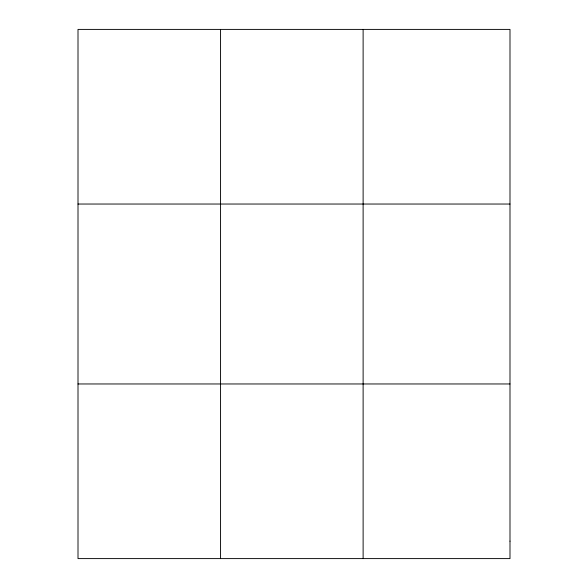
<?xml version="1.0" encoding="UTF-8"?>
<svg xmlns="http://www.w3.org/2000/svg" width="588" height="588" viewBox="0 0 588 588"><rect width="100%" height="100%" fill="white"/><g stroke="black" fill="none" stroke-linecap="round" stroke-linejoin="round"><path stroke-width="0.88" d="M220.566 29.4L220.566 558.6M363.119 29.4L363.119 558.6M78.006 204.036L509.994 204.036M78.006 383.964L509.994 383.964M509.994 541.136L509.994 558.6L78.006 558.6L78.006 29.4L509.994 29.4L509.994 541.136"/></g></svg>
